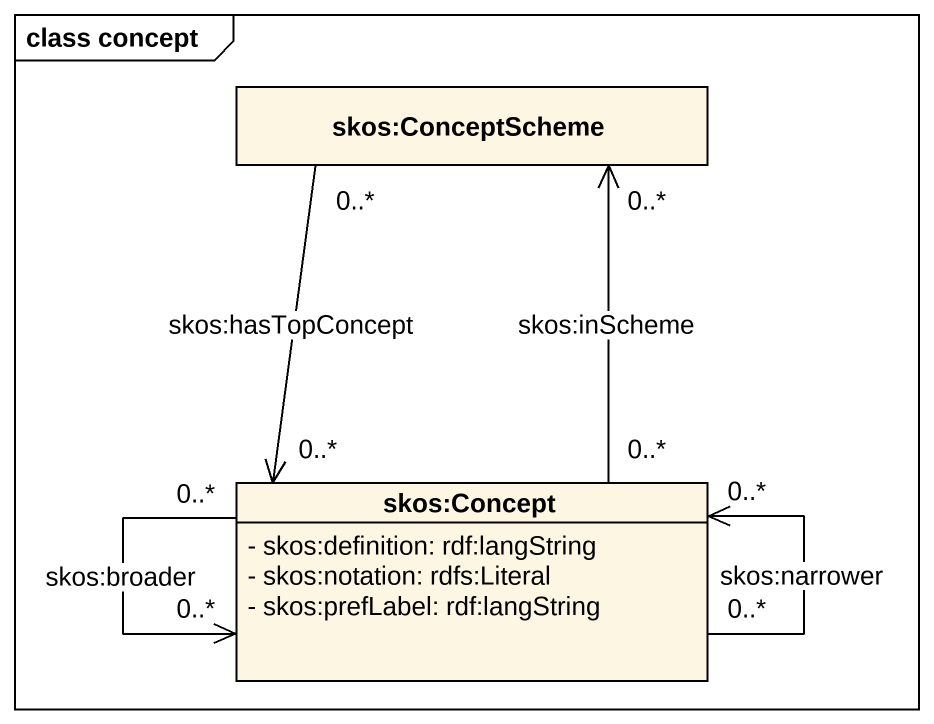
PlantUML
@startuml
mainframe class concept
hide circle
hide empty members
skinparam classAttributeIconSize 0
class "skos:ConceptScheme" as skos_ConceptScheme
class "skos:Concept" as skos_Concept {
  - skos:definition: rdf:langString
  - skos:notation: rdfs:Literal
  - skos:prefLabel: rdf:langString
}
skos_ConceptScheme "0..*" --> "0..*" skos_Concept : skos:hasTopConcept
skos_Concept "0..*" -up-> "0..*" skos_ConceptScheme : skos:inScheme
skos_Concept "0..*" --> "0..*" skos_Concept : skos:broader
skos_Concept "0..*" --> "0..*" skos_Concept : skos:narrower
@enduml
